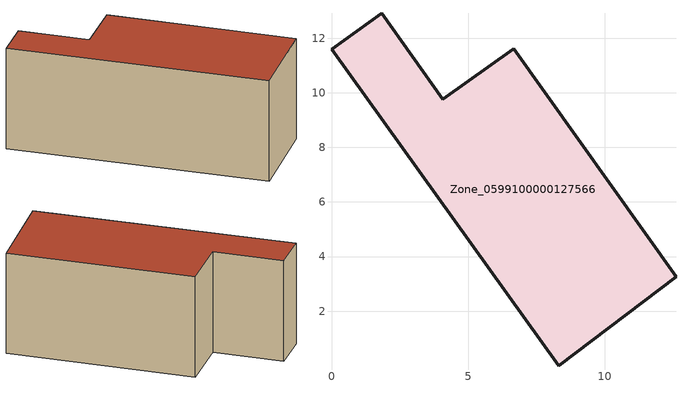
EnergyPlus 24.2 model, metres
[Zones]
Zone_0599100000127566
 floor ground (C_G): 12.62,3.26 8.32,0.01 0,11.59 1.84,12.9 4.08,9.77 6.67,11.62 z0
 wall outside (C_F): 8.32,0.01 12.62,3.26 6.67,11.62 4.08,9.77 1.84,12.9 0,11.59 8.32,0.01 z0:5.75
 roof outside (C_R): 0,11.59 8.32,0.01 12.62,3.26 6.67,11.62 4.08,9.77 1.84,12.9 z5.75
[BUILDING]
Pand.0599100000127566: North Axis=0; Terrain=City; Loads Convergence Tolerance Value=0.04; Temperature Convergence Tolerance Value=0.4; Solar Distribution=FullExterior; Maximum Number of Warmup Days=25; Minimum Number of Warmup Days=1
[Site:Location]
Rotterdam.The.Hague.AP_ZH_NLD Design_Conditions: Latitude=51.96; Longitude=4.45; Time Zone=1; Elevation=-4.5
[SITE:GROUNDTEMPERATURE:BUILDINGSURFACE]
18, 18, 18, 18, 18, 18, 18, 18, 18, 18, 18, 18
[MATERIAL] Thermal Absorptance=0.9; Solar Absorptance=0.7; Visible Absorptance=0.7
Name | Roughness | Thickness | Conductivity | Density | Specific Heat
G.TI.1975-1991 | MediumSmooth | 0.15 | 0.288461 | 540 | 1210
F.TI.1975-1991 | Rough | 0.3 | 0.230769 | 1920 | 840
R.TI.1975-1991 | MediumRough | 0.2 | 0.153846 | 1500 | 1000
[CONSTRUCTION]
C_G: G.TI.1975-1991
C_F: F.TI.1975-1991
C_R: R.TI.1975-1991
[ZONE]
Zone_0599100000127566: Type=1; Multiplier=1; Ceiling Height=Autocalculate; Volume=Autocalculate; Floor Area=autocalculate; Part of Total Floor Area=Yes
[ZONEINFILTRATION:DESIGNFLOWRATE]
Infil_Zone_0599100000127566: Zone or ZoneList or Space or SpaceList=Zone_0599100000127566; Schedule=AlwaysOn; Design Flow Rate Calculation Method=Flow/Area; Flow Rate per Floor Area=0.003; Constant Term Coefficient=1; Temperature Term Coefficient=0; Velocity Term Coefficient=0; Velocity Squared Term Coefficient=0
[HVACTEMPLATE:ZONE:IDEALLOADSAIRSYSTEM]
Zone_0599100000127566: Maximum Heating Supply Air Temperature=50; Minimum Cooling Supply Air Temperature=13; Maximum Heating Supply Air Humidity Ratio=0.0156; Minimum Cooling Supply Air Humidity Ratio=0.0077; Heating Limit=NoLimit; Cooling Limit=NoLimit; Dehumidification Control Type=ConstantSensibleHeatRatio; Cooling Sensible Heat Ratio=0.7; Dehumidification Setpoint=60; Humidification Control Type=None; Humidification Setpoint=30; Outdoor Air Method=None; Outdoor Air Flow Rate per Person=0.00944; Outdoor Air Flow Rate per Zone Floor Area=0; Outdoor Air Flow Rate per Zone=0; Demand Controlled Ventilation Type=None; Outdoor Air Economizer Type=NoEconomizer; Heat Recovery Type=None; Sensible Heat Recovery Effectiveness=0.7; Latent Heat Recovery Effectiveness=0.65
[ZONECONTROL:THERMOSTAT]
ThermostatControl_Zone_0599100000127566: Zone or ZoneList=Zone_0599100000127566; Control Type Schedule=DualSetpointControlType; Control 1=Thermostat_Zone_0599100000127566; Temperature Difference Between Cutout And Setpoint=0
[THERMOSTATSETPOINT:DUALSETPOINT]
Thermostat_Zone_0599100000127566: Heating Setpoint Temperature Schedule=HeatingSetpoint_Zone_0599100000127566; Cooling Setpoint Temperature Schedule=CoolingSetpoint_Zone_0599100000127566
[SCHEDULE:COMPACT]
HeatingSetpoint_Zone_0599100000127566: Through: 12/31, For: AllDays, Until: 24:00, 21
CoolingSetpoint_Zone_0599100000127566: Through: 12/31, For: AllDays, Until: 24:00, 24
DualSetpointControlType: Through: 12/31, For: AllDays, Until: 24:00, 4
AlwaysOn: Through: 12/31, For: AllDays, Until: 24:00, 1
